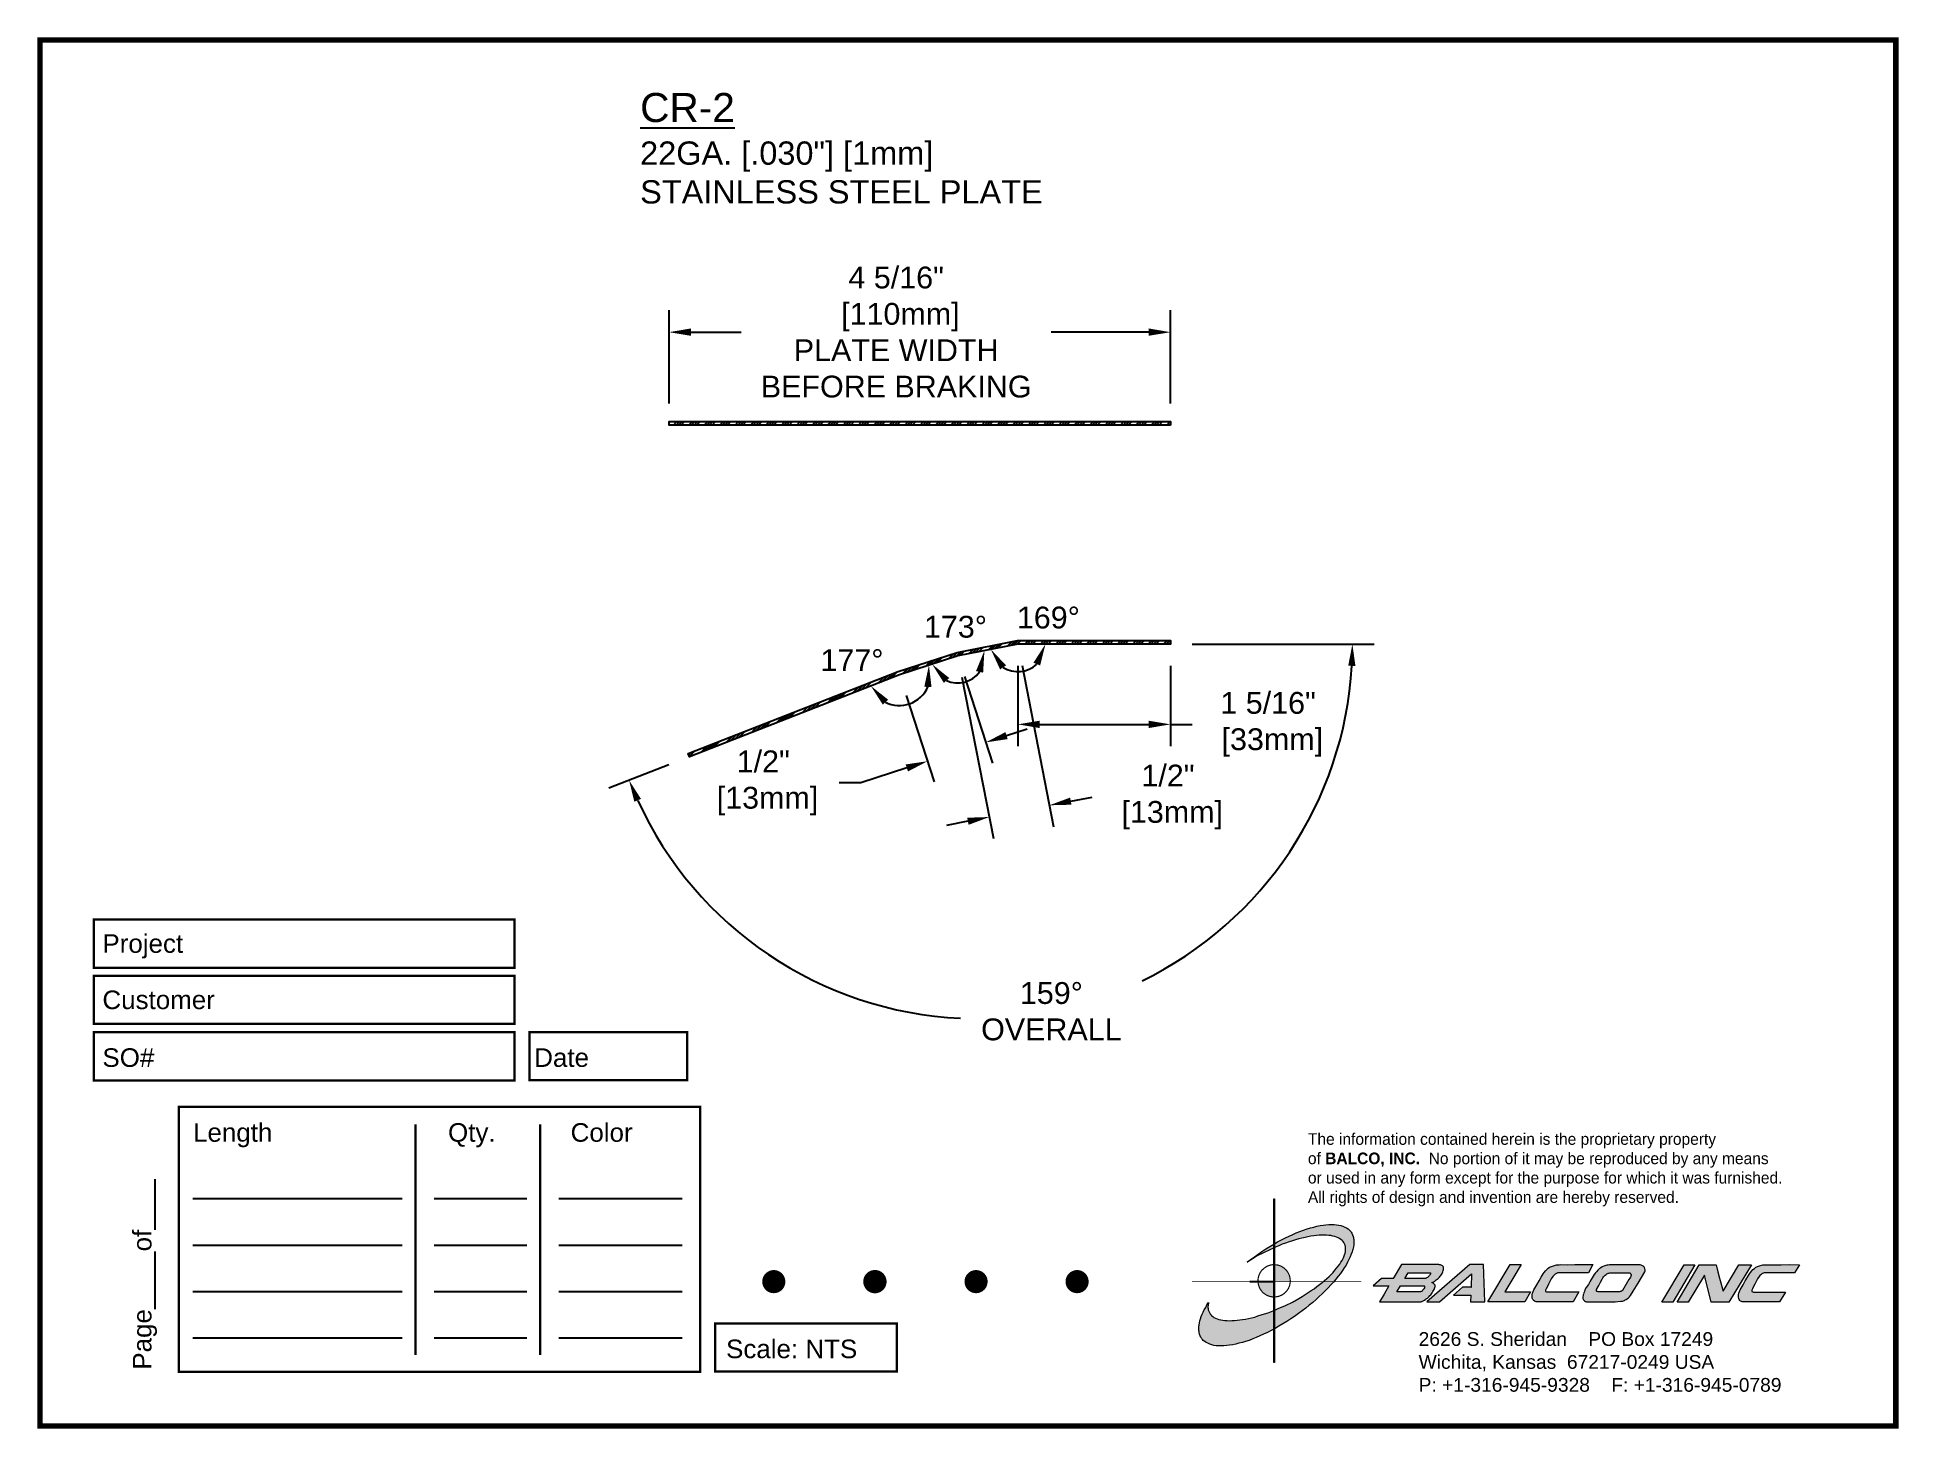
# Paper-space layout 'Breakout' of a CAD drawing. Header units: inches. Extents: x 0 to 10, y 0 to 7.5.
# The model-space entities are those that its viewports show. They can reach past a viewport. Long polylines and large blocks are cut down to what shows.
import ezdxf

# ---------------------------------------------------------------- set-up
doc = ezdxf.new("R2010")
doc.units = ezdxf.units.IN
doc.header["$MEASUREMENT"] = 0
for name, color, linetype in [('Border', 7, 'Continuous'), ('Dimensions', 3, 'Continuous'), ('Metals', 7, 'Continuous'), ('Text', 2, 'Continuous')]:
    doc.layers.add(name, color=color, linetype=linetype)
doc.styles.add('Arial', font='arial.ttf')
doc.styles.add('Copyright', font='ERASDEMI.TTF')
doc.dimstyles.new('Arial', dxfattribs={"dimtxt": 0.1875, "dimasz": 0.1875, "dimexe": 0.1875, "dimexo": 0.1875, "dimgap": 0.1875, "dimtad": 0, "dimtih": 1, "dimtoh": 1, "dimdec": 4, "dimzin": 0, "dimdsep": 46, "dimlunit": 4, "dimtxsty": 'Arial', "dimcen": 0.09, "dimadec": 0, "dimazin": 0, "dimtfac": 1, "dimtdec": 4, "dimtofl": 0, "dimtmove": 0, "dimatfit": 3, "dimfxl": 0, "dimfrac": 2, "dimtolj": 1, "dimtzin": 0, "dimarcsym": 0})
pattern_1 = [(45, (0.24574, -0.341), (-0.06629126, 0.06629126), []), (45, (0.26784, -0.341), (-0.06629126, 0.06629126), []), (45, (0.289935, -0.341), (-0.06629126, 0.06629126), []), (45, (0.31203, -0.341), (-0.06629126, 0.06629126), [])]

# ---------------------------------------------------------------- blocks, each defined once
blk = doc.blocks.new('CADlogo')
h = blk.add_hatch(color=256)
h.paths.add_polyline_path([(0.918, 1.81), (0.909, 1.81), (0.909, 1.322), (0.918, 1.327)])
h.paths.add_polyline_path([(0.918, 1.285), (0.909, 1.281), (0.909, 1.1), (0.918, 1.1)])
h.paths.add_polyline_path([(0.918, 0.917), (0.909, 0.917), (0.909, 0.762), (0.909, 0.753), (0.91, 0.753), (0.918, 0.753)])
h.paths.add_polyline_path([(0.918, 1.091), (0.918, 1.1), (0.91, 1.1), (0.909, 1.1), (0.909, 0.917), (0.918, 0.917), (0.918, 0.919), (0.915, 0.919)])
h.paths.add_polyline_path([(0.918, 0.412), (0.909, 0.407), (0.909, 0.049), (0.918, 0.049)])
h.paths.add_polyline_path([(0.918, 0.753), (0.909, 0.753), (0.909, 0.606), (0.918, 0.609)])
h.paths.add_polyline_path([(0.918, 0.609), (0.909, 0.606), (0.909, 0.407), (0.918, 0.412)])
h.paths.add_polyline_path([(0.918, 1.327), (0.909, 1.322), (0.909, 1.281), (0.918, 1.285)])
h = blk.add_hatch(color=175)
h.paths.add_polyline_path([(0.574, 0.51), (0.543, 0.506), (0.514, 0.502), (0.487, 0.499), (0.459, 0.499), (0.432, 0.497), (0.406, 0.499), (0.382, 0.5), (0.36, 0.502), (0.338, 0.508), (0.318, 0.511), (0.298, 0.519), (0.282, 0.526), (0.265, 0.533), (0.252, 0.543), (0.24, 0.553), (0.234, 0.559), (0.229, 0.564), (0.22, 0.577), (0.212, 0.592), (0.205, 0.607), (0.203, 0.616), (0.201, 0.627), (0.199, 0.643), (0.201, 0.66), (0.201, 0.671), (0.205, 0.682), (0.207, 0.694), (0.19, 0.667), (0.176, 0.641), (0.161, 0.616), (0.148, 0.59), (0.137, 0.566), (0.128, 0.543), (0.119, 0.519), (0.113, 0.495), (0.108, 0.473), (0.104, 0.451), (0.103, 0.44), (0.103, 0.429), (0.101, 0.409), (0.103, 0.391), (0.104, 0.38), (0.106, 0.371), (0.11, 0.352), (0.115, 0.336), (0.124, 0.318), (0.13, 0.31), (0.135, 0.301), (0.143, 0.294), (0.15, 0.286), (0.165, 0.274), (0.181, 0.263), (0.199, 0.254), (0.22, 0.244), (0.242, 0.237), (0.263, 0.232), (0.289, 0.228), (0.315, 0.226), (0.342, 0.226), (0.371, 0.226), (0.402, 0.23), (0.434, 0.233), (0.467, 0.239), (0.499, 0.246), (0.534, 0.254), (0.571, 0.263), (0.606, 0.275), (0.644, 0.286), (0.682, 0.301), (0.721, 0.318), (0.759, 0.334), (0.799, 0.352), (0.841, 0.371), (0.882, 0.393), (0.909, 0.407), (0.909, 0.606), (0.884, 0.596), (0.847, 0.583), (0.81, 0.57), (0.774, 0.559), (0.739, 0.548), (0.704, 0.537), (0.671, 0.53), (0.638, 0.522), (0.606, 0.515)])
h.paths.add_polyline_path([(1.18, 0.738), (1.109, 0.698), (1.034, 0.661), (0.957, 0.627), (0.918, 0.609), (0.918, 0.412), (0.924, 0.414), (0.964, 0.438), (1.006, 0.462), (1.05, 0.489), (1.092, 0.517), (1.134, 0.544), (1.174, 0.574), (1.215, 0.603), (1.253, 0.634), (1.291, 0.663), (1.328, 0.694), (1.365, 0.725), (1.399, 0.757), (1.432, 0.788), (1.463, 0.819), (1.494, 0.85), (1.524, 0.883), (1.554, 0.917), (1.44, 0.917), (1.429, 0.908), (1.401, 0.886), (1.374, 0.864), (1.343, 0.842), (1.312, 0.822), (1.28, 0.8), (1.248, 0.778), (1.215, 0.758)])
h.paths.add_polyline_path([(1.769, 1.382), (1.767, 1.393), (1.763, 1.404), (1.758, 1.422), (1.749, 1.441), (1.743, 1.45), (1.738, 1.457), (1.73, 1.464), (1.725, 1.472), (1.709, 1.485), (1.692, 1.496), (1.674, 1.506), (1.654, 1.514), (1.632, 1.521), (1.61, 1.527), (1.584, 1.53), (1.559, 1.532), (1.531, 1.532), (1.502, 1.532), (1.471, 1.53), (1.44, 1.527), (1.407, 1.521), (1.374, 1.514), (1.339, 1.505), (1.304, 1.496), (1.268, 1.485), (1.229, 1.472), (1.191, 1.457), (1.152, 1.442), (1.114, 1.426), (1.074, 1.408), (1.034, 1.388), (0.991, 1.367), (0.951, 1.346), (0.918, 1.327), (0.918, 1.285), (0.926, 1.289), (0.964, 1.305), (1.001, 1.32), (1.037, 1.333), (1.074, 1.346), (1.109, 1.356), (1.143, 1.367), (1.178, 1.378), (1.213, 1.386), (1.246, 1.393), (1.277, 1.4), (1.31, 1.406), (1.339, 1.41), (1.368, 1.413), (1.398, 1.417), (1.425, 1.417), (1.452, 1.419), (1.476, 1.417), (1.502, 1.415), (1.524, 1.413), (1.546, 1.408), (1.566, 1.404), (1.584, 1.397), (1.602, 1.389), (1.617, 1.382), (1.632, 1.373), (1.644, 1.362), (1.65, 1.356), (1.655, 1.351), (1.665, 1.338), (1.672, 1.325), (1.677, 1.309), (1.681, 1.294), (1.683, 1.278), (1.683, 1.261), (1.683, 1.252), (1.681, 1.243), (1.677, 1.225), (1.672, 1.207), (1.665, 1.186), (1.655, 1.166), (1.644, 1.146), (1.632, 1.126), (1.619, 1.106), (1.602, 1.084), (1.586, 1.062), (1.568, 1.04), (1.548, 1.018), (1.527, 0.996), (1.504, 0.974), (1.48, 0.952), (1.456, 0.93), (1.44, 0.917), (1.554, 0.917), (1.579, 0.945), (1.602, 0.976), (1.626, 1.007), (1.648, 1.038), (1.668, 1.067), (1.687, 1.097), (1.703, 1.128), (1.719, 1.155), (1.732, 1.185), (1.743, 1.212), (1.752, 1.239), (1.758, 1.252), (1.762, 1.265), (1.767, 1.291), (1.771, 1.314), (1.771, 1.327), (1.773, 1.338), (1.771, 1.362), (1.771, 1.373)])
h.paths.add_polyline_path([(0.867, 1.296), (0.825, 1.271), (0.781, 1.243), (0.741, 1.214), (0.701, 1.186), (0.66, 1.157), (0.622, 1.128), (0.675, 1.161), (0.732, 1.194), (0.79, 1.225), (0.82, 1.239), (0.851, 1.254), (0.909, 1.281), (0.909, 1.322)])
h = blk.add_hatch(color=256)
h.paths.add_polyline_path([(1.074, 0.991), (1.07, 1.001), (1.065, 1.011), (1.059, 1.021), (1.053, 1.03), (1.046, 1.038), (1.039, 1.047), (1.031, 1.054), (1.022, 1.062), (1.014, 1.068), (1.004, 1.074), (0.995, 1.08), (0.985, 1.085), (0.975, 1.089), (0.964, 1.093), (0.954, 1.096), (0.943, 1.098), (0.932, 1.099), (0.921, 1.1), (0.918, 1.1), (0.918, 0.917), (0.94, 0.917), (1.086, 0.917), (1.087, 0.927), (1.086, 0.938), (1.085, 0.949), (1.083, 0.96), (1.081, 0.97), (1.078, 0.981)])
h.paths.add_polyline_path([(0.909, 0.917), (0.739, 0.917), (0.74, 0.91), (0.741, 0.899), (0.743, 0.888), (0.746, 0.878), (0.75, 0.867), (0.754, 0.857), (0.758, 0.847), (0.764, 0.837), (0.77, 0.828), (0.776, 0.819), (0.783, 0.811), (0.791, 0.803), (0.799, 0.795), (0.808, 0.788), (0.817, 0.782), (0.826, 0.776), (0.836, 0.771), (0.846, 0.766), (0.856, 0.762), (0.867, 0.759), (0.877, 0.757), (0.888, 0.755), (0.899, 0.753), (0.909, 0.753)])
h.paths.add_polyline_path([(0.918, 1.1), (0.91, 1.1), (0.909, 1.1), (0.909, 0.917), (0.918, 0.917)])
h = blk.add_hatch(color=256)
h.paths.add_polyline_path([(2.148, 0.874), (2.098, 0.784), (2.049, 0.7), (2.484, 0.7), (2.491, 0.702), (2.501, 0.703), (2.508, 0.705), (2.512, 0.707), (2.517, 0.711), (2.532, 0.72), (2.546, 0.729), (2.554, 0.735), (2.563, 0.74), (2.572, 0.747), (2.581, 0.757), (2.59, 0.768), (2.599, 0.777), (2.616, 0.799), (2.623, 0.811), (2.63, 0.822), (2.636, 0.833), (2.641, 0.844), (2.645, 0.855), (2.647, 0.864), (2.647, 0.879), (2.645, 0.883), (2.641, 0.886), (2.638, 0.892), (2.629, 0.899), (2.619, 0.905), (2.612, 0.91), (2.64, 0.921), (2.658, 0.936), (2.669, 0.943), (2.678, 0.95), (2.694, 0.967), (2.702, 0.976), (2.709, 0.985), (2.716, 0.994), (2.722, 1.005), (2.727, 1.014), (2.731, 1.025), (2.735, 1.038), (2.736, 1.049), (2.738, 1.062), (2.738, 1.073), (2.733, 1.082), (2.727, 1.088), (2.72, 1.093), (2.713, 1.097), (2.704, 1.099), (2.694, 1.1), (2.685, 1.102), (2.674, 1.102), (2.285, 1.102), (2.195, 0.952), (2.069, 0.952), (1.981, 0.874)])
h.paths.add_polyline_path([(2.274, 0.874), (2.53, 0.874), (2.534, 0.865), (2.532, 0.852), (2.524, 0.841), (2.515, 0.828), (2.505, 0.815), (2.493, 0.81), (2.49, 0.808), (2.235, 0.808)], flags=16)
h.paths.add_polyline_path([(2.321, 0.952), (2.356, 1.014), (2.587, 1.014), (2.592, 1.014), (2.597, 1.014), (2.597, 1.003), (2.59, 0.991), (2.583, 0.98), (2.569, 0.966), (2.555, 0.958), (2.546, 0.952), (2.535, 0.952)], flags=16)
h.paths.add_polyline_path([(3.04, 1.002), (3.036, 0.859), (2.941, 0.859), (2.844, 0.773), (3.031, 0.773), (3.027, 0.7), (3.181, 0.7), (3.168, 1.102), (3.02, 1.102), (2.557, 0.7), (2.694, 0.7)])
h.paths.add_polyline_path([(3.214, 0.7), (3.611, 0.7), (3.675, 0.808), (3.397, 0.808), (3.441, 0.881), (3.483, 0.952), (3.574, 1.102), (3.454, 1.102)])
h.paths.add_polyline_path([(3.788, 0.965), (3.766, 0.927), (3.743, 0.885), (3.721, 0.846), (3.71, 0.83), (3.702, 0.811), (3.697, 0.795), (3.693, 0.778), (3.691, 0.769), (3.691, 0.76), (3.691, 0.749), (3.693, 0.74), (3.7, 0.727), (3.708, 0.716), (3.711, 0.714), (3.724, 0.705), (3.733, 0.702), (3.744, 0.702), (3.757, 0.7), (3.774, 0.7), (4.134, 0.7), (4.196, 0.808), (3.854, 0.808), (3.841, 0.808), (3.833, 0.816), (3.836, 0.826), (3.843, 0.841), (3.856, 0.864), (3.869, 0.892), (3.883, 0.921), (3.898, 0.949), (3.914, 0.972), (3.924, 0.983), (3.931, 0.992), (3.943, 1.002), (3.954, 1.008), (3.969, 1.011), (4.297, 1.011), (4.346, 1.102), (4.238, 1.102), (4.15, 1.102), (4.075, 1.1), (3.997, 1.102), (3.982, 1.1), (3.968, 1.1), (3.955, 1.099), (3.942, 1.097), (3.92, 1.089), (3.9, 1.082), (3.889, 1.078), (3.88, 1.073), (3.863, 1.062), (3.849, 1.049), (3.834, 1.035), (3.821, 1.018), (3.81, 1.002), (3.799, 0.983)])
h.paths.add_polyline_path([(4.509, 1.097), (4.496, 1.095), (4.485, 1.093), (4.476, 1.089), (4.465, 1.086), (4.447, 1.077), (4.43, 1.066), (4.421, 1.06), (4.414, 1.055), (4.399, 1.04), (4.386, 1.025), (4.372, 1.011), (4.361, 0.994), (4.35, 0.976), (4.337, 0.96), (4.317, 0.923), (4.297, 0.888), (4.275, 0.855), (4.26, 0.828), (4.255, 0.813), (4.247, 0.799), (4.244, 0.784), (4.242, 0.777), (4.24, 0.769), (4.238, 0.753), (4.238, 0.735), (4.246, 0.722), (4.251, 0.714), (4.253, 0.713), (4.257, 0.711), (4.262, 0.705), (4.269, 0.703), (4.278, 0.702), (4.289, 0.7), (4.564, 0.7), (4.571, 0.7), (4.584, 0.702), (4.613, 0.703), (4.648, 0.707), (4.664, 0.709), (4.677, 0.713), (4.686, 0.716), (4.694, 0.722), (4.705, 0.727), (4.717, 0.735), (4.73, 0.744), (4.741, 0.755), (4.752, 0.769), (4.781, 0.815), (4.833, 0.903), (4.906, 1.025), (4.908, 1.035), (4.908, 1.046), (4.906, 1.051), (4.906, 1.057), (4.9, 1.069), (4.893, 1.08), (4.889, 1.082), (4.888, 1.086), (4.88, 1.089), (4.873, 1.093), (4.866, 1.097), (4.856, 1.1), (4.846, 1.1), (4.844, 1.1), (4.73, 1.1), (4.626, 1.1), (4.58, 1.1), (4.542, 1.099), (4.524, 1.099)])
h.paths.add_polyline_path([(4.527, 1.011), (4.54, 1.011), (4.745, 1.011), (4.752, 1.003), (4.758, 0.998), (4.758, 0.985), (4.756, 0.98), (4.754, 0.974), (4.749, 0.965), (4.743, 0.956), (4.734, 0.941), (4.663, 0.821), (4.648, 0.812), (4.639, 0.81), (4.633, 0.808), (4.622, 0.808), (4.61, 0.808), (4.416, 0.808), (4.398, 0.808), (4.39, 0.813), (4.387, 0.813), (4.385, 0.819), (4.378, 0.825), (4.385, 0.832), (4.408, 0.877), (4.428, 0.914), (4.447, 0.945), (4.454, 0.96), (4.461, 0.971), (4.474, 0.986), (4.487, 0.996), (4.496, 1.002), (4.508, 1.009), (4.516, 1.009)], flags=16)
h.paths.add_polyline_path([(5.089, 0.698), (5.206, 0.698), (5.445, 1.1), (5.33, 1.099)])
h.paths.add_polyline_path([(5.489, 1.099), (5.252, 0.698), (5.37, 0.698), (5.548, 0.987), (5.621, 0.698), (5.811, 0.698), (6.055, 1.099), (5.919, 1.1), (5.749, 0.817), (5.709, 0.954), (5.691, 1.024), (5.672, 1.099)])
h.paths.add_polyline_path([(6.086, 1.06), (6.069, 1.047), (6.056, 1.035), (6.044, 1.018), (6.031, 1.002), (6.02, 0.983), (6.009, 0.965), (5.987, 0.925), (5.965, 0.885), (5.941, 0.846), (5.932, 0.828), (5.923, 0.811), (5.917, 0.795), (5.914, 0.778), (5.912, 0.769), (5.912, 0.758), (5.914, 0.749), (5.916, 0.738), (5.921, 0.725), (5.928, 0.716), (5.936, 0.709), (5.945, 0.705), (5.954, 0.702), (5.965, 0.7), (5.98, 0.7), (5.994, 0.7), (6.355, 0.7), (6.419, 0.806), (6.073, 0.806), (6.056, 0.811), (6.056, 0.821), (6.056, 0.826), (6.064, 0.841), (6.077, 0.864), (6.089, 0.892), (6.104, 0.919), (6.119, 0.947), (6.135, 0.972), (6.144, 0.983), (6.153, 0.992), (6.163, 1), (6.166, 1.003), (6.172, 1.005), (6.178, 1.008), (6.19, 1.011), (6.517, 1.011), (6.569, 1.1), (6.459, 1.102), (6.373, 1.1), (6.296, 1.1), (6.217, 1.1), (6.203, 1.1), (6.19, 1.099), (6.175, 1.099), (6.164, 1.095), (6.141, 1.089), (6.12, 1.082), (6.111, 1.077), (6.102, 1.073)])
blk.add_hatch(color=256).paths.add_polyline_path([(0.918, 0.609), (0.909, 0.606), (0.909, 0.407), (0.918, 0.412)])
for q in [(0.65, 0.917), (0.909, 0.648)]:
    blk.add_line((0.909, 0.917), q)
at = {"color": 7, "lineweight": 0}
for points in [[(0.909, 1.81), (0.918, 1.81), (0.918, 0.049), (0.909, 0.049), (0.909, 1.81)], [(2.738, 1.073), (2.733, 1.082), (2.727, 1.088), (2.72, 1.093), (2.713, 1.097), (2.704, 1.099), (2.694, 1.1), (2.685, 1.102), (2.674, 1.102), (2.285, 1.102), (2.195, 0.952), (2.069, 0.952), (1.981, 0.874), (2.148, 0.874), (2.098, 0.784), (2.049, 0.7), (2.484, 0.7), (2.491, 0.702), (2.501, 0.703), (2.508, 0.705), (2.512, 0.707), (2.517, 0.711), (2.532, 0.72), (2.546, 0.729), (2.554, 0.735), (2.563, 0.74), (2.572, 0.747), (2.581, 0.757), (2.59, 0.768), (2.599, 0.777), (2.616, 0.799), (2.623, 0.811), (2.63, 0.822), (2.636, 0.833), (2.641, 0.844), (2.645, 0.855), (2.647, 0.864), (2.647, 0.874), (2.647, 0.879), (2.645, 0.883), (2.641, 0.886), (2.638, 0.892), (2.629, 0.899), (2.619, 0.905), (2.612, 0.91), (2.64, 0.921), (2.658, 0.936), (2.669, 0.943), (2.678, 0.95), (2.694, 0.967), (2.702, 0.976), (2.709, 0.985), (2.716, 0.994), (2.722, 1.005), (2.727, 1.014), (2.731, 1.025), (2.735, 1.038), (2.736, 1.049), (2.738, 1.062), (2.738, 1.073), (2.738, 1.073)], [(2.587, 0.985), (2.583, 0.98), (2.572, 0.969), (2.565, 0.963), (2.555, 0.958), (2.546, 0.952), (2.535, 0.952), (2.321, 0.952), (2.356, 1.014), (2.587, 1.014), (2.592, 1.014), (2.594, 1.014), (2.596, 1.013), (2.597, 1.011), (2.597, 1.005), (2.596, 1), (2.59, 0.991), (2.587, 0.985), (2.587, 0.985)], [(3.027, 0.7), (3.181, 0.7), (3.168, 1.102), (3.02, 1.102), (2.557, 0.7), (2.694, 0.7), (3.04, 1.002), (3.036, 0.859), (3.038, 0.859), (2.941, 0.859), (2.844, 0.773), (3.031, 0.773), (3.027, 0.7), (3.027, 0.7)], [(3.214, 0.7), (3.454, 1.102), (3.574, 1.102), (3.483, 0.952), (3.441, 0.881), (3.397, 0.808), (3.675, 0.808), (3.611, 0.7), (3.214, 0.7), (3.214, 0.7)], [(3.969, 1.011), (3.96, 1.009), (3.955, 1.007), (3.949, 1.005), (3.946, 1.003), (3.94, 1), (3.931, 0.992), (3.924, 0.983), (3.914, 0.972), (3.898, 0.949), (3.883, 0.921), (3.869, 0.892), (3.856, 0.864), (3.843, 0.841), (3.836, 0.826), (3.834, 0.821), (3.834, 0.817), (3.836, 0.813), (3.839, 0.81), (3.847, 0.808), (3.854, 0.808), (4.196, 0.808), (4.134, 0.7), (3.774, 0.7), (3.757, 0.7), (3.744, 0.702), (3.733, 0.702), (3.724, 0.705), (3.715, 0.711), (3.711, 0.713), (3.708, 0.716), (3.7, 0.727), (3.693, 0.74), (3.691, 0.749), (3.691, 0.76), (3.691, 0.769), (3.693, 0.778), (3.697, 0.795), (3.702, 0.811), (3.71, 0.83), (3.721, 0.846), (3.743, 0.885), (3.766, 0.927), (3.788, 0.965), (3.799, 0.983), (3.81, 1.002), (3.821, 1.018), (3.834, 1.035), (3.849, 1.049), (3.863, 1.062), (3.88, 1.073), (3.889, 1.078), (3.9, 1.082), (3.92, 1.089), (3.942, 1.097), (3.955, 1.099), (3.968, 1.1), (3.982, 1.1), (3.997, 1.102), (4.075, 1.1), (4.15, 1.102), (4.238, 1.102), (4.346, 1.102), (4.297, 1.011), (3.969, 1.011), (3.969, 1.011)], [(4.846, 1.1), (4.844, 1.1), (4.73, 1.1), (4.626, 1.1), (4.58, 1.1), (4.542, 1.099), (4.524, 1.099), (4.509, 1.097), (4.496, 1.095), (4.485, 1.093), (4.476, 1.089), (4.465, 1.086), (4.447, 1.077), (4.43, 1.066), (4.421, 1.06), (4.414, 1.055), (4.399, 1.04), (4.386, 1.025), (4.372, 1.011), (4.361, 0.994), (4.35, 0.976), (4.337, 0.96), (4.317, 0.923), (4.297, 0.888), (4.275, 0.855), (4.26, 0.828), (4.255, 0.813), (4.247, 0.799), (4.244, 0.784), (4.242, 0.777), (4.24, 0.769), (4.238, 0.753), (4.238, 0.735), (4.246, 0.722), (4.251, 0.714), (4.253, 0.713), (4.257, 0.711), (4.262, 0.705), (4.269, 0.703), (4.278, 0.702), (4.289, 0.7), (4.564, 0.7), (4.571, 0.7), (4.584, 0.702), (4.613, 0.703), (4.648, 0.707), (4.664, 0.709), (4.677, 0.713), (4.686, 0.716), (4.694, 0.722), (4.705, 0.727), (4.717, 0.735), (4.73, 0.744), (4.741, 0.755), (4.752, 0.769), (4.781, 0.815), (4.833, 0.903), (4.906, 1.025), (4.908, 1.035), (4.908, 1.046), (4.906, 1.051), (4.906, 1.057), (4.9, 1.069), (4.897, 1.075), (4.893, 1.08), (4.889, 1.082), (4.888, 1.086), (4.88, 1.089), (4.873, 1.093), (4.866, 1.097), (4.856, 1.1), (4.846, 1.1), (4.846, 1.1)], [(4.734, 0.941), (4.663, 0.821), (4.653, 0.815), (4.646, 0.811), (4.639, 0.81), (4.633, 0.808), (4.622, 0.808), (4.61, 0.808), (4.416, 0.808), (4.403, 0.808), (4.396, 0.81), (4.39, 0.813), (4.388, 0.813), (4.386, 0.815), (4.385, 0.819), (4.383, 0.821), (4.383, 0.826), (4.383, 0.83), (4.385, 0.832), (4.408, 0.877), (4.428, 0.914), (4.447, 0.945), (4.454, 0.96), (4.461, 0.971), (4.471, 0.982), (4.478, 0.989), (4.487, 0.996), (4.496, 1.002), (4.505, 1.007), (4.511, 1.009), (4.516, 1.009), (4.527, 1.011), (4.54, 1.011), (4.743, 1.011), (4.749, 1.007), (4.752, 1.003), (4.756, 1), (4.758, 0.994), (4.758, 0.985), (4.756, 0.98), (4.754, 0.974), (4.749, 0.965), (4.743, 0.956), (4.734, 0.941), (4.734, 0.941)], [(5.089, 0.698), (5.33, 1.099), (5.445, 1.1), (5.206, 0.698), (5.091, 0.698), (5.089, 0.698), (5.089, 0.698)], [(5.811, 0.698), (5.621, 0.698), (5.548, 0.987), (5.37, 0.698), (5.252, 0.698), (5.489, 1.099), (5.672, 1.099), (5.691, 1.024), (5.709, 0.954), (5.749, 0.817), (5.919, 1.1), (6.055, 1.099), (5.811, 0.698), (5.811, 0.698)], [(6.19, 1.011), (6.181, 1.009), (6.175, 1.007), (6.172, 1.005), (6.166, 1.003), (6.163, 1), (6.153, 0.992), (6.144, 0.983), (6.135, 0.972), (6.119, 0.947), (6.104, 0.919), (6.089, 0.892), (6.077, 0.864), (6.064, 0.841), (6.056, 0.826), (6.056, 0.821), (6.056, 0.815), (6.058, 0.811), (6.062, 0.81), (6.067, 0.808), (6.077, 0.806), (6.419, 0.806), (6.355, 0.7), (5.994, 0.7), (5.98, 0.7), (5.965, 0.7), (5.954, 0.702), (5.945, 0.705), (5.936, 0.709), (5.932, 0.713), (5.928, 0.716), (5.921, 0.725), (5.916, 0.738), (5.914, 0.749), (5.912, 0.758), (5.912, 0.769), (5.914, 0.778), (5.917, 0.795), (5.923, 0.811), (5.932, 0.828), (5.941, 0.846), (5.965, 0.885), (5.987, 0.925), (6.009, 0.965), (6.02, 0.983), (6.031, 1.002), (6.044, 1.018), (6.056, 1.035), (6.069, 1.047), (6.086, 1.06), (6.102, 1.073), (6.111, 1.077), (6.12, 1.082), (6.141, 1.089), (6.164, 1.095), (6.175, 1.099), (6.19, 1.099), (6.203, 1.1), (6.217, 1.1), (6.296, 1.1), (6.373, 1.1), (6.459, 1.102), (6.569, 1.1), (6.517, 1.011), (6.19, 1.011), (6.19, 1.011)], [(2.484, 0.808), (2.235, 0.808), (2.274, 0.874), (2.524, 0.874), (2.53, 0.872), (2.532, 0.87), (2.533, 0.866), (2.533, 0.863), (2.532, 0.852), (2.524, 0.841), (2.515, 0.828), (2.506, 0.817), (2.501, 0.813), (2.493, 0.81), (2.49, 0.808), (2.486, 0.808), (2.484, 0.808), (2.484, 0.808)]]:
    blk.add_lwpolyline(points, dxfattribs=at)
at = {"color": 175, "lineweight": 0}
blk.add_lwpolyline([(1.758, 1.422), (1.763, 1.404), (1.767, 1.393), (1.769, 1.382), (1.771, 1.373), (1.771, 1.362), (1.773, 1.338), (1.771, 1.327), (1.771, 1.314), (1.767, 1.291), (1.762, 1.265), (1.758, 1.252), (1.752, 1.239), (1.743, 1.212), (1.732, 1.185), (1.719, 1.155), (1.703, 1.128), (1.687, 1.097), (1.668, 1.067), (1.648, 1.038), (1.626, 1.007), (1.602, 0.976), (1.579, 0.945), (1.551, 0.914), (1.524, 0.883), (1.494, 0.85), (1.463, 0.819), (1.432, 0.788), (1.399, 0.757), (1.365, 0.725), (1.328, 0.694), (1.291, 0.663), (1.253, 0.634), (1.215, 0.603), (1.174, 0.574), (1.134, 0.544), (1.092, 0.517), (1.05, 0.489), (1.006, 0.462), (0.964, 0.438), (0.924, 0.414), (0.882, 0.393), (0.841, 0.371), (0.799, 0.352), (0.759, 0.334), (0.721, 0.318), (0.682, 0.301), (0.644, 0.286), (0.606, 0.275), (0.571, 0.263), (0.534, 0.254), (0.499, 0.246), (0.467, 0.239), (0.434, 0.233), (0.402, 0.23), (0.371, 0.226), (0.342, 0.226), (0.315, 0.226), (0.289, 0.228), (0.263, 0.232), (0.242, 0.237), (0.22, 0.244), (0.199, 0.254), (0.181, 0.263), (0.165, 0.274), (0.15, 0.286), (0.143, 0.294), (0.135, 0.301), (0.13, 0.31), (0.124, 0.318), (0.115, 0.336), (0.11, 0.352), (0.106, 0.371), (0.104, 0.38), (0.103, 0.391), (0.101, 0.409), (0.103, 0.429), (0.103, 0.44), (0.104, 0.451), (0.108, 0.473), (0.113, 0.495), (0.119, 0.519), (0.128, 0.543), (0.137, 0.566), (0.148, 0.59), (0.161, 0.616), (0.176, 0.641), (0.19, 0.667), (0.207, 0.694), (0.205, 0.682), (0.201, 0.671), (0.201, 0.66), (0.199, 0.649), (0.199, 0.638), (0.201, 0.627), (0.203, 0.616), (0.205, 0.607), (0.212, 0.592), (0.22, 0.577), (0.229, 0.564), (0.234, 0.559), (0.24, 0.553), (0.252, 0.543), (0.265, 0.533), (0.282, 0.526), (0.298, 0.519), (0.318, 0.511), (0.338, 0.508), (0.36, 0.502), (0.382, 0.5), (0.406, 0.499), (0.432, 0.497), (0.459, 0.499), (0.487, 0.499), (0.514, 0.502), (0.543, 0.506), (0.574, 0.51), (0.606, 0.515), (0.638, 0.522), (0.671, 0.53), (0.704, 0.537), (0.739, 0.548), (0.774, 0.559), (0.81, 0.57), (0.847, 0.583), (0.884, 0.596), (0.92, 0.61), (0.957, 0.627), (1.034, 0.661), (1.109, 0.698), (1.18, 0.738), (1.215, 0.758), (1.248, 0.778), (1.28, 0.8), (1.312, 0.822), (1.343, 0.842), (1.374, 0.864), (1.401, 0.886), (1.429, 0.908), (1.456, 0.93), (1.48, 0.952), (1.504, 0.974), (1.527, 0.996), (1.548, 1.018), (1.568, 1.04), (1.586, 1.062), (1.602, 1.084), (1.619, 1.106), (1.632, 1.126), (1.644, 1.146), (1.655, 1.166), (1.665, 1.186), (1.672, 1.207), (1.677, 1.225), (1.681, 1.243), (1.683, 1.252), (1.683, 1.261), (1.683, 1.278), (1.681, 1.294), (1.677, 1.309), (1.672, 1.325), (1.665, 1.338), (1.655, 1.351), (1.65, 1.356), (1.644, 1.362), (1.632, 1.373), (1.617, 1.382), (1.602, 1.389), (1.584, 1.397), (1.566, 1.404), (1.546, 1.408), (1.524, 1.413), (1.502, 1.415), (1.476, 1.417), (1.452, 1.419), (1.425, 1.417), (1.398, 1.417), (1.368, 1.413), (1.339, 1.41), (1.31, 1.406), (1.277, 1.4), (1.246, 1.393), (1.213, 1.386), (1.178, 1.378), (1.143, 1.367), (1.109, 1.356), (1.074, 1.346), (1.037, 1.333), (1.001, 1.32), (0.964, 1.305), (0.926, 1.289), (0.851, 1.254), (0.82, 1.239), (0.79, 1.225), (0.732, 1.194), (0.675, 1.161), (0.622, 1.128), (0.66, 1.157), (0.701, 1.186), (0.741, 1.214), (0.781, 1.243), (0.825, 1.271), (0.867, 1.296), (0.909, 1.322), (0.951, 1.346), (0.991, 1.367), (1.034, 1.388), (1.074, 1.408), (1.114, 1.426), (1.152, 1.442), (1.191, 1.457), (1.229, 1.472), (1.268, 1.485), (1.304, 1.496), (1.339, 1.505), (1.374, 1.514), (1.407, 1.521), (1.44, 1.527), (1.471, 1.53), (1.502, 1.532), (1.531, 1.532), (1.559, 1.532), (1.584, 1.53), (1.61, 1.527), (1.632, 1.521), (1.654, 1.514), (1.674, 1.506), (1.692, 1.496), (1.709, 1.485), (1.725, 1.472), (1.73, 1.464), (1.738, 1.457), (1.743, 1.45), (1.749, 1.441), (1.758, 1.422), (1.758, 1.422)], dxfattribs=at)
at = {"color": 7, "lineweight": 0, "const_width": 0.0128}
blk.add_lwpolyline([(1.087, 0.927), (1.086, 0.938), (1.085, 0.949), (1.083, 0.96), (1.081, 0.97), (1.078, 0.981), (1.074, 0.991), (1.07, 1.001), (1.065, 1.011), (1.059, 1.021), (1.053, 1.03), (1.046, 1.038), (1.039, 1.047), (1.031, 1.054), (1.022, 1.062), (1.014, 1.068), (1.004, 1.074), (0.995, 1.08), (0.985, 1.085), (0.975, 1.089), (0.964, 1.093), (0.954, 1.096), (0.943, 1.098), (0.932, 1.099), (0.921, 1.1), (0.91, 1.1), (0.899, 1.1), (0.888, 1.099), (0.877, 1.097), (0.867, 1.094), (0.856, 1.091), (0.846, 1.087), (0.836, 1.082), (0.826, 1.077), (0.817, 1.071), (0.808, 1.065), (0.799, 1.058), (0.791, 1.05), (0.783, 1.043), (0.776, 1.034), (0.77, 1.025), (0.764, 1.016), (0.758, 1.006), (0.754, 0.996), (0.75, 0.986), (0.746, 0.976), (0.743, 0.965), (0.741, 0.954), (0.74, 0.943), (0.739, 0.932), (0.739, 0.921), (0.74, 0.91), (0.741, 0.899), (0.743, 0.888), (0.746, 0.878), (0.75, 0.867), (0.754, 0.857), (0.758, 0.847), (0.764, 0.837), (0.77, 0.828), (0.776, 0.819), (0.783, 0.811), (0.791, 0.803), (0.799, 0.795), (0.808, 0.788), (0.817, 0.782), (0.826, 0.776), (0.836, 0.771), (0.846, 0.766), (0.856, 0.762), (0.867, 0.759), (0.877, 0.757), (0.888, 0.755), (0.899, 0.753), (0.91, 0.753), (0.921, 0.753), (0.932, 0.754), (0.943, 0.756), (0.954, 0.758), (0.964, 0.761), (0.975, 0.764), (0.985, 0.769), (0.995, 0.773), (1.004, 0.779), (1.014, 0.785), (1.022, 0.792), (1.031, 0.799), (1.039, 0.807), (1.046, 0.815), (1.053, 0.824), (1.059, 0.833), (1.065, 0.842), (1.07, 0.852), (1.074, 0.862), (1.078, 0.872), (1.081, 0.883), (1.083, 0.894), (1.085, 0.905), (1.086, 0.916), (1.087, 0.927)], dxfattribs=at)
at = {"color": 7, "lineweight": 0}
blk.add_lwpolyline([(1.853, 0.917, 0.0091, 0.0091, 0), (0.029, 0.917, 0.00366, 0.00366, 0), (0.029, 0.917, 0.00366, 0.00366, 0)], format="xyseb", dxfattribs=at)
blk = doc.blocks.new('ACADlogo')
blk.add_blockref('CADlogo', (-0.011, 7.152))
blk = doc.blocks.new('COPYRIGHTNOTE')
at = {"insert": (-3.166, 1.576), "char_height": 0.0625, "width": 50.295, "attachment_point": 1, "style": 'Copyright'}
blk.add_mtext('The information contained herein is the proprietary property\\Pof {\\fEras Bold ITC|b0|i0|c0|p34;BALCO, INC.}  No portion of it may be reproduced by any means\\Por used in any form except for the purpose for which it was furnished.\\PAll rights of design and invention are hereby reserved.', dxfattribs=at)
blk = doc.blocks.new('*D22')
at = {"layer": 'Defpoints', "color": 0}
for p in [(28.874, 1.345), (24.562, 0.546), (28.874, 0.546)]:
    blk.add_point(p, dxfattribs=at)
at = {"layer": 'Dimensions', "color": 0, "lineweight": -2}
for p, q in [((24.562, 0.733), (24.562, 1.533)), ((28.874, 0.733), (28.874, 1.533)), ((24.749, 1.345), (25.181, 1.345)), ((28.687, 1.345), (27.849, 1.345))]:
    blk.add_line(p, q, dxfattribs=at)
at = {"layer": 'Dimensions', "color": 0}
for points in [[(24.749, 1.377), (24.749, 1.314), (24.562, 1.345)], [(28.687, 1.377), (28.687, 1.314), (28.874, 1.345)]]:
    blk.add_solid(points, dxfattribs=at)
at = {"layer": 'Dimensions', "color": 0, "insert": (26.515, 1.345), "char_height": 0.1875, "attachment_point": 5, "style": 'Arial'}
blk.add_mtext('\\A1;4 5/16"\\P [110mm]\\PPLATE WIDTH\\PBEFORE BRAKING', dxfattribs=at)
blk = doc.blocks.new('*D23')
at = {"layer": 'Defpoints', "color": 0}
for p in [(27.562, -1.337), (28.874, -1.337), (28.874, -2.027)]:
    blk.add_point(p, dxfattribs=at)
at = {"layer": 'Dimensions', "color": 0, "lineweight": -2}
for p, q in [((27.562, -1.524), (27.562, -2.215)), ((28.874, -1.524), (28.874, -2.215)), ((27.749, -2.027), (28.687, -2.027)), ((28.874, -2.027), (29.062, -2.027))]:
    blk.add_line(p, q, dxfattribs=at)
at = {"layer": 'Dimensions', "color": 0}
for points in [[(27.749, -1.996), (27.749, -2.059), (27.562, -2.027)], [(28.687, -1.996), (28.687, -2.059), (28.874, -2.027)]]:
    blk.add_solid(points, dxfattribs=at)
at = {"layer": 'Dimensions', "color": 0, "insert": (29.714, -2.027), "char_height": 0.1875, "attachment_point": 5, "style": 'Arial'}
blk.add_mtext('\\A1;1 5/16"\\P [33mm]', dxfattribs=at)
blk = doc.blocks.new('*D24')
at = {"layer": 'Defpoints', "color": 0}
for p in [(27.045, -1.438), (27.562, -1.337), (27.316, -2.824)]:
    blk.add_point(p, dxfattribs=at)
at = {"layer": 'Dimensions', "color": 0, "lineweight": -2}
for p, q in [((27.598, -1.521), (27.869, -2.907)), ((27.081, -1.622), (27.352, -3.008)), ((28.017, -2.687), (28.201, -2.652)), ((27.132, -2.86), (26.948, -2.896))]:
    blk.add_line(p, q, dxfattribs=at)
at = {"layer": 'Dimensions', "color": 0}
for points in [[(28.011, -2.657), (28.023, -2.718), (27.833, -2.723)], [(27.126, -2.83), (27.138, -2.891), (27.316, -2.824)]]:
    blk.add_solid(points, dxfattribs=at)
at = {"layer": 'Dimensions', "color": 0, "insert": (28.853, -2.652), "char_height": 0.1875, "attachment_point": 5, "style": 'Arial'}
blk.add_mtext('\\A1;1/2"\\P [13mm]', dxfattribs=at)
blk = doc.blocks.new('*D25')
at = {"layer": 'Defpoints', "color": 0}
for p in [(27.045, -1.438), (26.544, -1.6), (26.785, -2.344)]:
    blk.add_point(p, dxfattribs=at)
at = {"layer": 'Dimensions', "color": 0, "lineweight": -2}
for p, q in [((27.103, -1.616), (27.344, -2.36)), ((26.602, -1.778), (26.843, -2.522)), ((27.465, -2.124), (27.643, -2.066)), ((26.211, -2.53), (26.024, -2.53)), ((26.607, -2.402), (26.211, -2.53))]:
    blk.add_line(p, q, dxfattribs=at)
at = {"layer": 'Dimensions', "color": 0}
for points in [[(27.455, -2.094), (27.474, -2.154), (27.286, -2.182)], [(26.597, -2.372), (26.617, -2.432), (26.785, -2.344)]]:
    blk.add_solid(points, dxfattribs=at)
at = {"layer": 'Dimensions', "color": 0, "insert": (25.372, -2.53), "char_height": 0.1875, "attachment_point": 5, "style": 'Arial'}
blk.add_mtext('\\A1;1/2"\\P [13mm]', dxfattribs=at)
blk = doc.blocks.new('*D26')
at = {"layer": 'Defpoints', "color": 0}
for p in [(27.045, -1.438), (26.544, -1.6), (26.544, -1.6), (26.745, -1.774), (24.736, -2.306)]:
    blk.add_point(p, dxfattribs=at)
at = {"layer": 'Dimensions', "color": 0, "lineweight": -2}
blk.add_arc((26.544, -1.6), 0.265, 242.7224, 336.5545, dxfattribs=at)
at = {"layer": 'Dimensions', "color": 0}
for points in [[(26.757, -1.704), (26.819, -1.707), (26.797, -1.518)], [(26.4, -1.857), (26.446, -1.815), (26.297, -1.697)]]:
    blk.add_solid(points, dxfattribs=at)
at = {"layer": 'Dimensions', "color": 0, "insert": (26.135, -1.475), "char_height": 0.1875, "attachment_point": 5, "style": 'Arial'}
blk.add_mtext('\\A1;177°', dxfattribs=at)
blk = doc.blocks.new('*D27')
at = {"layer": 'Defpoints', "color": 0}
for p in [(27.045, -1.438), (27.045, -1.438), (27.562, -1.337), (26.544, -1.6), (26.987, -1.663)]:
    blk.add_point(p, dxfattribs=at)
at = {"layer": 'Dimensions', "color": 0, "lineweight": -2}
blk.add_arc((27.045, -1.438), 0.233, 245.4678, 323.5448, dxfattribs=at)
at = {"layer": 'Dimensions', "color": 0}
for points in [[(27.202, -1.569), (27.263, -1.583), (27.274, -1.393)], [(26.925, -1.67), (26.972, -1.629), (26.824, -1.51)]]:
    blk.add_solid(points, dxfattribs=at)
at = {"layer": 'Dimensions', "color": 0, "insert": (27.025, -1.189), "char_height": 0.1875, "attachment_point": 5, "style": 'Arial'}
blk.add_mtext('\\A1;173°', dxfattribs=at)
blk = doc.blocks.new('*D28')
at = {"layer": 'Defpoints', "color": 0}
for p in [(27.045, -1.438), (27.562, -1.337), (27.562, -1.337), (28.874, -1.337), (27.47, -1.556)]:
    blk.add_point(p, dxfattribs=at)
at = {"layer": 'Dimensions', "color": 0, "lineweight": -2}
blk.add_arc((27.562, -1.337), 0.237, 237.6509, 313.4079, dxfattribs=at)
at = {"layer": 'Dimensions', "color": 0}
for points in [[(27.409, -1.555), (27.46, -1.52), (27.329, -1.382)], [(27.696, -1.497), (27.753, -1.521), (27.799, -1.337)]]:
    blk.add_solid(points, dxfattribs=at)
at = {"layer": 'Dimensions', "color": 0, "insert": (27.824, -1.11), "char_height": 0.1875, "attachment_point": 5, "style": 'Arial'}
blk.add_mtext('\\A1;169°', dxfattribs=at)
blk = doc.blocks.new('*D29')
at = {"layer": 'Defpoints', "color": 0}
for p in [(27.562, -1.337), (28.874, -1.337), (26.544, -1.6), (24.736, -2.306), (26.342, -4.436)]:
    blk.add_point(p, dxfattribs=at)
at = {"layer": 'Dimensions', "color": 0, "lineweight": -2}
for p, q in [((29.062, -1.337), (30.627, -1.337)), ((24.561, -2.374), (24.044, -2.576))]:
    blk.add_line(p, q, dxfattribs=at)
for start, end in [(295.9979, 356.6641), (204.6589, 267.3383)]:
    blk.add_arc((27.219, -1.337), 3.221, start, end, dxfattribs=at)
at = {"layer": 'Dimensions', "color": 0}
for points in [[(30.403, -1.523), (30.465, -1.525), (30.439, -1.337)], [(24.263, -2.693), (24.32, -2.668), (24.218, -2.508)]]:
    blk.add_solid(points, dxfattribs=at)
at = {"layer": 'Dimensions', "color": 0, "insert": (27.85, -4.495), "char_height": 0.1875, "attachment_point": 5, "style": 'Arial'}
blk.add_mtext('\\A1;159°\\POVERALL', dxfattribs=at)

msp = doc.modelspace()

# ---------------------------------------------------------------- hatches: boundary and pattern name
at = {"layer": 'Border'}
h = msp.add_hatch(dxfattribs=at)
h.set_pattern_fill('ANSI34', color=256, scale=0.125, style=0)
h.set_pattern_definition(pattern_1)
h.paths.add_polyline_path([(27.56151, -1.3369), (28.87401, -1.3369), (28.87401, -1.3069), (27.5598, -1.3069), (27.03866, -1.40851), (26.53354, -1.57212), (24.72588, -2.27773), (24.73614, -2.30592), (26.54442, -1.60007), (27.04514, -1.43782)])
at = {"layer": 'Metals'}
h = msp.add_hatch(dxfattribs=at)
h.set_pattern_fill('ANSI34', color=256, scale=0.125, style=0)
h.set_pattern_definition(pattern_1)
h.paths.add_polyline_path([(28.87401, 0.54573), (28.87401, 0.57573), (24.56151, 0.57573), (24.56151, 0.54573)])

# ---------------------------------------------------------------- linework, layer by layer
msp.add_lwpolyline([(28.87401, 0.54573), (24.56151, 0.54573), (24.56151, 0.57573), (28.87401, 0.57573)], close=True)
msp.add_lwpolyline([(26.53354, -1.57212), (27.03866, -1.40851), (27.5598, -1.3069), (28.87401, -1.3069), (28.87401, -1.3369), (27.56151, -1.3369), (27.04514, -1.43782), (26.54442, -1.60007), (24.73614, -2.30592), (24.72588, -2.27773)], close=True, dxfattribs=at)

# ---------------------------------------------------------------- texts
at = {"layer": 'Text', "insert": (24.31289, 3.40177), "char_height": 0.25, "width": 5.46875, "attachment_point": 1, "style": 'Arial'}
msp.add_mtext('{\\LCR-2\\P\\H0.8x;\\l22GA. [.030"] [1mm]\\PSTAINLESS STEEL PLATE}', dxfattribs=at)

# ---------------------------------------------------------------- dimensions: what is measured, and where the dimension line sits
at = {"layer": 'Dimensions'}
dim = msp.add_linear_dim(base=(28.87401, 1.34547), p1=(24.56151, 0.54573), p2=(28.87401, 0.54573), text='<>\\PPLATE WIDTH\\PBEFORE BRAKING', dimstyle='Arial', override={"dimpost": '\\X'}, dxfattribs=at)
dim.commit()
dim.dimension.update_dxf_attribs({"geometry": '*D22', "text_midpoint": (26.51475, 1.34547), "dimtype": 160})
for base, line1, line2, picture, middle in [((26.98749, -1.66327), ((27.04514, -1.43782), (27.56151, -1.3369)), ((26.54442, -1.60007), (27.04514, -1.43782)), '*D27', (27.02536, -1.18912)), ((27.47031, -1.5557), ((28.87401, -1.3369), (27.56151, -1.3369)), ((27.04514, -1.43782), (27.56151, -1.3369)), '*D28', (27.82374, -1.10976)), ((26.74482, -1.7738), ((26.54442, -1.60007), (27.04514, -1.43782)), ((26.54442, -1.60007), (24.73614, -2.30592)), '*D26', (26.1354, -1.47505))]:
    dim = msp.add_angular_dim_2l(base=base, line1=line1, line2=line2, dimstyle='Arial', override={"dimpost": '\\X', "dimtmove": 1}, dxfattribs=at)
    dim.commit()
    dim.dimension.update_dxf_attribs({"geometry": picture, "text_midpoint": middle, "dimtype": 162})
dim = msp.add_angular_dim_2l(base=(26.34247, -4.43629), line1=((28.87401, -1.3369), (27.56151, -1.3369)), line2=((26.54442, -1.60007), (24.73614, -2.30592)), text='<>\\POVERALL', dimstyle='Arial', override={"dimpost": '\\X'}, dxfattribs=at)
dim.commit()
dim.dimension.update_dxf_attribs({"geometry": '*D29', "text_midpoint": (27.84974, -4.4953), "dimtype": 162})
for base, p1, p2, angle, picture, middle in [((26.78549, -2.34405), (27.04514, -1.43782), (26.54442, -1.60007), 197.953892, '*D25', (25.37179, -2.5301)), ((27.31601, -2.82434), (27.56173, -1.3369), (27.04514, -1.43782), 191.05408, '*D24', (28.85268, -2.65151))]:
    dim = msp.add_linear_dim(base=base, p1=p1, p2=p2, angle=angle, dimstyle='Arial', override={"dimpost": '\\X'}, dxfattribs=at)
    dim.commit()
    dim.dimension.update_dxf_attribs({"geometry": picture, "text_midpoint": middle, "dimtype": 161})
dim = msp.add_linear_dim(base=(28.87401, -2.02745), p1=(27.56151, -1.3369), p2=(28.87401, -1.3369), dimstyle='Arial', override={"dimpost": '\\X'}, dxfattribs=at)
dim.commit()
dim.dimension.update_dxf_attribs({"geometry": '*D23', "text_midpoint": (29.71354, -2.02745), "dimtype": 160})

psp = doc.layouts.new('Breakout')

# ---------------------------------------------------------------- linework, layer by layer
at = {"layer": 'Border', "color": 253}
for p, q in [((0.823, 1.224), (1.95, 1.224)), ((2.122, 1.224), (2.622, 1.224)), ((2.794, 1.224), (3.457, 1.224)), ((0.823, 0.974), (1.95, 0.974)), ((2.122, 0.974), (2.622, 0.974)), ((2.794, 0.974), (3.457, 0.974)), ((0.823, 0.724), (1.95, 0.724)), ((2.122, 0.724), (2.622, 0.724)), ((2.794, 0.724), (3.457, 0.724)), ((0.823, 0.474), (1.95, 0.474)), ((2.122, 0.474), (2.622, 0.474)), ((2.794, 0.474), (3.457, 0.474))]:
    psp.add_line(p, q, dxfattribs=at)
at = {"layer": 'Border'}
for points, const_width in [([(0, 7.461), (9.993, 7.461), (9.993, 0), (0, 0)], 0.03), ([(0.289, 2.727), (2.554, 2.727), (2.554, 2.467), (0.289, 2.467)], 0.0125), ([(0.289, 2.423), (2.554, 2.423), (2.554, 2.164), (0.289, 2.164)], 0.0125), ([(0.289, 2.12), (2.554, 2.12), (2.554, 1.86), (0.289, 1.86)], 0.0125), ([(2.636, 1.861), (2.636, 2.12), (3.484, 2.12), (3.484, 1.861)], 0.0125), ([(3.554, 0.292), (0.747, 0.292), (0.747, 1.718), (3.554, 1.718)], 0.0125), ([(3.635, 0.552), (4.614, 0.552), (4.614, 0.293), (3.635, 0.293)], 0.0125)]:
    psp.add_lwpolyline(points, close=True, dxfattribs=dict(at, const_width=const_width))
at = {"layer": 'Border', "const_width": 0.0125}
for points in [[(2.022, 1.623), (2.022, 0.382)], [(2.693, 1.623), (2.693, 0.382)]]:
    psp.add_lwpolyline(points, dxfattribs=at)
at = {"layer": 'Border', "color": 175, "const_width": 0.0625}
for points in [[(3.92, 0.777, 1), (3.982, 0.777, 1)], [(4.464, 0.777, 1), (4.527, 0.777, 1)], [(5.009, 0.777, 1), (5.071, 0.777, 1)], [(5.553, 0.777, 1), (5.615, 0.777, 1)]]:
    psp.add_lwpolyline(points, format="xyb", close=True, dxfattribs=at)

# ---------------------------------------------------------------- block references
psp.add_blockref('COPYRIGHTNOTE', (9.993, 0))
at = {"layer": 'Border', "xscale": 0.5, "yscale": 0.5, "zscale": 0.5}
psp.add_blockref('ACADlogo', (6.194, -3.258), dxfattribs=at)

# ---------------------------------------------------------------- texts
at = {"layer": 'Border', "style": 'Arial'}
for s, p in [('Project', (0.336, 2.547)), ('Customer', (0.336, 2.244)), ('SO#', (0.336, 1.933)), ('Date', (2.661, 1.933)), ('Length', (0.824, 1.53)), ('Qty.', (2.197, 1.53)), ('Color', (2.857, 1.53)), ('Scale: NTS', (3.694, 0.365))]:
    psp.add_text(s, height=0.1, dxfattribs=at).set_placement(p)
psp.add_text('Page%%u        %%uof%%u       ', height=0.1, rotation=90, dxfattribs=at).set_placement((0.6, 0.303))
at = {"layer": 'Border', "insert": (7.423, 0.505), "char_height": 0.074, "width": 2.3438, "attachment_point": 1, "style": 'Arial'}
psp.add_mtext('2626 S. Sheridan    PO Box 17249\\PWichita, Kansas  67217-0249 USA \\PP: +1-316-945-9328    F: +1-316-945-0789', dxfattribs=at)

# ---------------------------------------------------------------- viewports
at = {"layer": '0'}
psp.add_viewport(center=(4.997, 3.73), size=(9.993, 7.46055), view_center_point=(27.1334, -2.102), view_height=11.9172585, dxfattribs=at)

doc.saveas('drawing.dxf')
